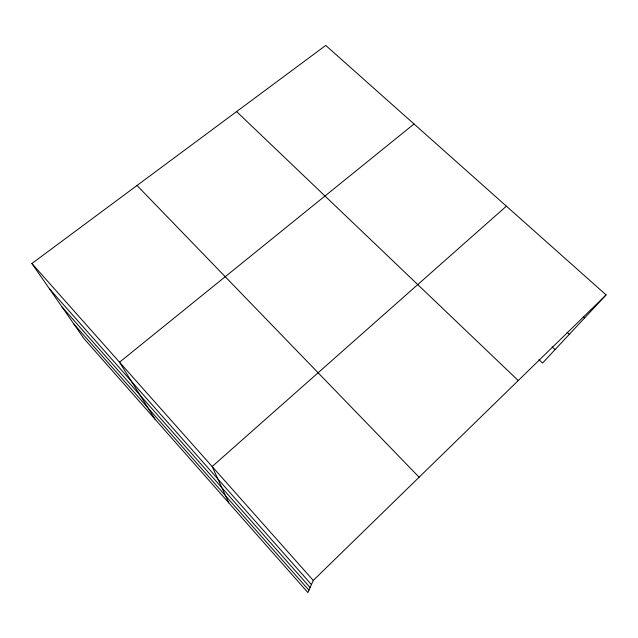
<?xml version="1.0" encoding="UTF-8"?>
<svg xmlns="http://www.w3.org/2000/svg" width="638" height="638" viewBox="0 0 638 638"><rect width="100%" height="100%" fill="white"/><g stroke="black" fill="none" stroke-linecap="round" stroke-linejoin="round"><path stroke-width="0.96" d="M606.1 294.892L313.274 580.42L307.883 592.566L83.881 338.483L31.9 263.502L325.739 45.434L606.1 294.892L542.539 363.038L538.911 359.633M506.381 206.162L212.159 466.537L228.811 502.872M414.022 123.987L119.537 362.209L154.986 419.134M583.244 316.496L584.711 317.828M567.118 332.302L569.319 334.32M552.141 346.905L555.06 349.616M236.594 111.594L518.247 380.559M137.018 185.491L419.11 477.224M31.9 263.502L313.274 580.42M49.413 288.767L311.424 584.591M61.998 306.918L310.116 587.534M73.657 323.737L308.92 590.23"/></g></svg>
